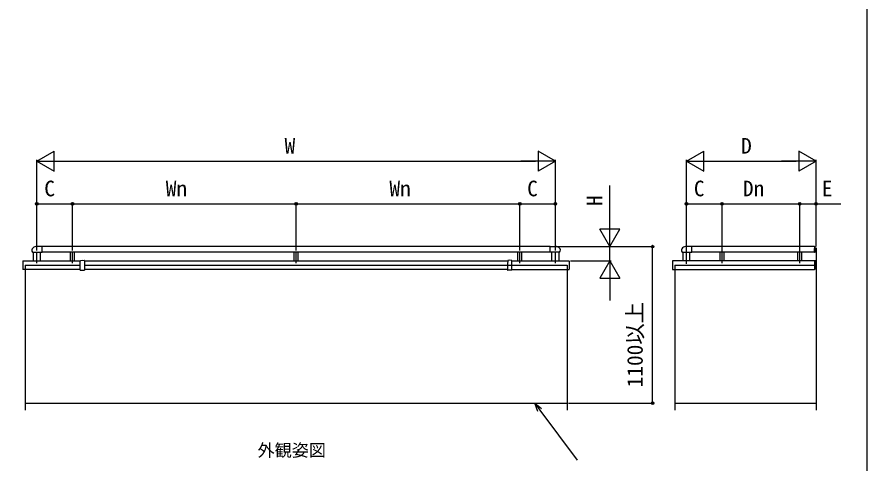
# Model space of a CAD drawing. Units: millimetres, scale not verified. Extents: x -875 to 875, y -1300 to 1294.
# Drawn here: x 278 to 875, y -24 to 289 of the extents above; entities that cross this region are included whole.
import ezdxf
from ezdxf.enums import TextEntityAlignment as Align

# ---------------------------------------------------------------- set-up
doc = ezdxf.new("R2010")
doc.units = ezdxf.units.MM
doc.header["$LTSCALE"] = 8
for name, color, linetype in [('0-1_USER1', 3, 'Continuous'), ('0-5_YKK_A1', 4, 'Continuous'), ('0-6_YKK_D', 6, 'Continuous'), ('0-7_YKK_ZWAK', 7, 'Continuous')]:
    doc.layers.add(name, color=color, linetype=linetype)
doc.styles.add('ＭＳ ゴシック', font='')
doc.styles.get('ＭＳ ゴシック').set_extended_font_data('MS Gothic')

msp = doc.modelspace()

# ---------------------------------------------------------------- linework, layer by layer
at = {"layer": '0-5_YKK_A1'}
for p, q in [((295.95, 127.794), (292.25, 127.794)), ((295.95, 123.694), (295.95, 127.794)), ((652.55, 127.744), (295.95, 127.744)), ((652.55, 127.794), (656.25, 127.794)), ((652.55, 123.694), (652.55, 127.794)), ((751.95, 127.794), (748.25, 127.794)), ((751.95, 123.694), (751.95, 127.794)), ((838.25, 127.744), (751.95, 127.744)), ((838.25, 127.794), (838.25, 123.744)), ((838.25, 127.794), (838.35, 127.794)), ((838.25, 125.714), (838.25, 126.444)), ((838.25, 123.694), (838.25, 125.714)), ((838.5, 123.844), (838.5, 127.644)), ((839.25, 126.744), (839.25, 12.744)), ((289.309, 123.694), (295.95, 123.694)), ((289.75, 123.694), (289.75, 117.744)), ((292.25, 115.994), (292.25, 124.094)), ((294.75, 117.744), (294.75, 123.694)), ((652.55, 123.744), (295.95, 123.744)), ((315.75, 123.744), (315.75, 117.744)), ((317.25, 115.994), (317.25, 124.094)), ((318.75, 117.744), (318.75, 123.744)), ((472.75, 123.744), (472.75, 117.744)), ((474.25, 115.994), (474.25, 124.094)), ((475.75, 117.744), (475.75, 123.744)), ((629.75, 123.744), (629.75, 117.744)), ((631.25, 115.994), (631.25, 124.094)), ((632.75, 117.744), (632.75, 123.744)), ((659.191, 123.694), (652.55, 123.694)), ((653.75, 117.744), (653.75, 123.694)), ((656.25, 115.994), (656.25, 124.094)), ((658.75, 123.694), (658.75, 117.744)), ((745.309, 123.694), (751.95, 123.694)), ((745.75, 123.694), (745.75, 117.744)), ((748.25, 115.994), (748.25, 124.094)), ((750.75, 117.744), (750.75, 123.694)), ((838.25, 123.744), (751.95, 123.744)), ((771.75, 123.744), (771.75, 117.744)), ((773.25, 115.994), (773.25, 124.094)), ((774.75, 117.744), (774.75, 123.744)), ((826.25, 123.744), (826.25, 117.744)), ((827.75, 115.994), (827.75, 124.094)), ((829.25, 117.744), (829.25, 123.744)), ((838.25, 123.694), (838.35, 123.694)), ((284, 114.744), (284, 111.744)), ((284, 114.744), (322.75, 114.744)), ((322.75, 116.26), (322.779, 116.724)), ((322.75, 116.257), (322.75, 116.26)), ((322.75, 111.244), (322.75, 116.244)), ((322.779, 116.724), (322.854, 117.959)), ((322.854, 117.959), (322.854, 117.962)), ((322.948, 118.055), (324.24, 118.142)), ((324.26, 118.142), (325.552, 118.055)), ((325.646, 117.962), (325.646, 117.959)), ((325.646, 117.959), (325.721, 116.724)), ((325.721, 116.724), (325.75, 116.26)), ((325.75, 116.26), (325.75, 116.257)), ((325.75, 116.244), (325.75, 111.244)), ((622.779, 116.724), (622.75, 116.26)), ((622.75, 116.26), (622.75, 116.257)), ((622.75, 116.244), (622.75, 111.244)), ((622.854, 117.959), (622.779, 116.724)), ((622.854, 117.962), (622.854, 117.959)), ((624.24, 118.142), (622.948, 118.055)), ((625.552, 118.055), (624.26, 118.142)), ((625.646, 117.959), (625.646, 117.962)), ((625.721, 116.724), (625.646, 117.959)), ((625.75, 116.26), (625.721, 116.724)), ((625.75, 116.257), (625.75, 116.26)), ((625.75, 111.244), (625.75, 116.244)), ((740, 114.744), (839.25, 114.744)), ((740, 114.744), (740, 111.744)), ((748.25, 115.644), (748.25, 116.494)), ((838.25, 117.744), (838.25, 111.774)), ((838.25, 117.714), (838.28, 117.684)), ((838.362, 117.684), (838.25, 117.572)), ((838.645, 117.684), (838.25, 117.289)), ((838.928, 117.684), (838.25, 117.006)), ((839.211, 117.684), (838.25, 116.723)), ((839.25, 117.44), (838.25, 116.44)), ((839.25, 116.44), (838.25, 117.44)), ((839.25, 117.157), (838.25, 116.157)), ((839.25, 116.157), (838.25, 117.157)), ((839.25, 116.875), (838.25, 115.875)), ((839.25, 115.875), (838.25, 116.875)), ((838.25, 116.744), (838.25, 111.744)), ((839.25, 116.592), (838.25, 115.592)), ((839.25, 115.592), (838.25, 116.592)), ((839.25, 116.309), (838.25, 115.309)), ((839.25, 115.309), (838.25, 116.309)), ((839.25, 116.026), (838.25, 115.026)), ((839.25, 115.026), (838.25, 116.026)), ((839.25, 115.743), (838.25, 114.743)), ((839.25, 114.743), (838.25, 115.743)), ((839.25, 115.46), (838.25, 114.46)), ((839.25, 114.46), (838.25, 115.46)), ((839.25, 115.178), (838.25, 114.178)), ((839.25, 114.178), (838.25, 115.178)), ((839.25, 114.895), (838.25, 113.895)), ((839.25, 113.895), (838.25, 114.895)), ((839.25, 114.612), (838.25, 113.612)), ((839.25, 113.612), (838.25, 114.612)), ((839.25, 114.46), (838.25, 113.46)), ((839.25, 113.329), (838.25, 114.329)), ((839.25, 114.178), (838.25, 113.178)), ((839.25, 113.046), (838.25, 114.046)), ((839.25, 113.895), (838.25, 112.895)), ((839.25, 112.763), (838.25, 113.763)), ((839.25, 113.612), (838.25, 112.612)), ((839.25, 112.48), (838.25, 113.48)), ((839.25, 116.723), (838.289, 117.684)), ((839.25, 117.006), (838.572, 117.684)), ((839.25, 117.289), (838.855, 117.684)), ((839.25, 117.572), (839.138, 117.684)), ((322.75, 111.744), (282.55, 111.744)), ((284, 111.744), (284, 12.744)), ((322.85, 111.144), (324.246, 111.138)), ((324.245, 111.139), (324.255, 111.139)), ((324.254, 111.138), (325.65, 111.144)), ((622.75, 111.744), (325.75, 111.744)), ((624.246, 111.138), (622.85, 111.144)), ((624.255, 111.139), (624.245, 111.139)), ((625.65, 111.144), (624.254, 111.138)), ((625.75, 111.744), (665.95, 111.744)), ((664.5, 111.744), (664.5, 12.744)), ((738.55, 111.744), (838.25, 111.744)), ((740, 111.744), (740, 12.744)), ((839.25, 113.329), (838.25, 112.329)), ((839.25, 112.329), (838.25, 113.329)), ((839.25, 113.046), (838.25, 112.046)), ((839.25, 112.046), (838.25, 113.046)), ((839.21, 111.804), (838.25, 112.763)), ((838.927, 111.804), (838.25, 112.48)), ((838.644, 111.804), (838.25, 112.198)), ((838.361, 111.804), (838.25, 111.915)), ((838.25, 111.774), (838.28, 111.804)), ((839.22, 111.804), (838.28, 111.804)), ((839.25, 112.763), (838.29, 111.804)), ((839.25, 112.48), (838.573, 111.804)), ((839.25, 112.198), (838.856, 111.804)), ((839.25, 111.915), (839.139, 111.804)), ((839.25, 111.774), (839.22, 111.804)), ((284, 17.744), (664.5, 17.744)), ((740, 17.744), (839.25, 17.744))]:
    msp.add_line(p, q, dxfattribs=at)
at = {"layer": '0-5_YKK_A1', "color": 7}
for p, q in [((282.5, 117.547), (282.5, 111.794)), ((282.666, 117.744), (322.841, 117.744)), ((325.659, 117.744), (622.841, 117.744)), ((625.659, 117.744), (665.834, 117.744)), ((666, 117.547), (666, 111.794)), ((738.5, 117.547), (738.5, 111.794)), ((838.25, 117.744), (738.666, 117.744))]:
    msp.add_line(p, q, dxfattribs=at)
at = {"layer": '0-5_YKK_A1'}
for points in [[(325.75, 114.744), (664.5, 114.744), (664.5, 111.744)], [(839.25, 117.714), (839.22, 117.684), (838.28, 117.684)]]:
    msp.add_lwpolyline(points, dxfattribs=at)
for centre, radius, start, end in [((290.85, 125.193), 2.15, 125.68533, 224.21687), ((292.25, 123.244), 4.55, 90, 125.68533), ((656.25, 123.244), 4.55, 54.31467, 90), ((657.65, 125.193), 2.15, 315.78313, 54.31467), ((746.85, 125.193), 2.15, 125.68533, 224.21687), ((748.25, 123.244), 4.55, 90, 125.68533), ((838.35, 127.644), 0.15, 0, 90), ((838.35, 123.844), 0.15, 270, 0), ((322.85, 116.251), 0.1, 176.5, 180), ((322.954, 117.956), 0.1, 93.81407, 176.5), ((322.952, 117.951), 0.0979, 92.62324, 175.69285), ((324.25, 117.992), 0.15, 86.18593, 93.81407), ((325.548, 117.951), 0.0979, 4.30715, 87.37676), ((325.546, 117.956), 0.1, 3.5, 86.18593), ((325.65, 116.251), 0.1, 0, 3.5), ((622.85, 116.251), 0.1, 176.5, 180), ((622.954, 117.956), 0.1, 93.81407, 176.5), ((622.952, 117.951), 0.0979, 92.62324, 175.69285), ((624.25, 117.992), 0.15, 86.18593, 93.81407), ((625.548, 117.951), 0.0979, 4.30715, 87.37676), ((625.546, 117.956), 0.1, 3.5, 86.18593), ((625.65, 116.251), 0.1, 0, 3.5), ((322.85, 111.244), 0.1, 180, 269.76681), ((325.65, 111.244), 0.1, 270.23319, 0), ((622.85, 111.244), 0.1, 180, 269.76681), ((625.65, 111.244), 0.1, 270.23319, 0)]:
    msp.add_arc(centre, radius, start, end, dxfattribs=at)
at = {"layer": '0-5_YKK_A1', "color": 7}
for centre, radius, start, end in [((282.7, 117.547), 0.2, 99.83356, 180), ((665.8, 117.547), 0.2, 0, 80.16644), ((738.7, 117.547), 0.2, 99.83356, 180), ((282.55, 111.794), 0.05, 180, 270), ((665.95, 111.794), 0.05, 270, 0), ((738.55, 111.794), 0.05, 180, 270)]:
    msp.add_arc(centre, radius, start, end, dxfattribs=at)
at = {"layer": '0-5_YKK_A1'}
for centre, major_axis, start_param, end_param in [((322.948, 117.855), (-0.001, 0.2), 0.0002718, 0.2540734), ((325.552, 117.855), (0.001, 0.2), 6.0291119, 6.2829135), ((622.948, 117.855), (-0.001, 0.2), 0.0002718, 0.2540734), ((625.552, 117.855), (0.001, 0.2), 6.0291119, 6.2829135)]:
    msp.add_ellipse(centre, major_axis=major_axis, ratio=0.004235, start_param=start_param, end_param=end_param, dxfattribs=at)
at = {"layer": '0-6_YKK_D'}
for p, q in [((292.25, 187.744), (304.374, 194.744)), ((304.374, 180.744), (304.374, 194.744)), ((656.25, 187.744), (644.126, 194.744)), ((644.126, 194.744), (644.126, 180.744)), ((748.25, 187.744), (760.374, 194.744)), ((760.374, 180.744), (760.374, 194.744)), ((839.25, 187.744), (827.126, 194.744)), ((827.126, 194.744), (827.126, 180.744)), ((292.25, 125.094), (292.25, 188.744)), ((292.25, 187.744), (304.374, 180.744)), ((292.25, 187.744), (316.499, 187.744)), ((306.25, 187.744), (642.25, 187.744)), ((656.25, 187.744), (632.001, 187.744)), ((656.25, 187.744), (644.126, 180.744)), ((656.25, 125.094), (656.25, 188.744)), ((748.25, 124.094), (748.25, 188.744)), ((748.25, 187.744), (760.374, 180.744)), ((748.25, 187.744), (772.499, 187.744)), ((762.25, 187.744), (825.25, 187.744)), ((839.25, 187.744), (815.001, 187.744)), ((839.25, 187.744), (827.126, 180.744)), ((839.25, 127.744), (839.25, 188.744)), ((694.5, 141.744), (694.5, 170.653)), ((292.25, 125.094), (292.25, 158.744)), ((292.25, 157.744), (317.25, 157.744)), ((317.25, 125.094), (317.25, 158.744)), ((317.25, 125.094), (317.25, 158.744)), ((317.25, 157.744), (474.25, 157.744)), ((474.25, 125.094), (474.25, 158.744)), ((474.25, 125.094), (474.25, 158.744)), ((474.25, 157.744), (631.25, 157.744)), ((631.25, 125.094), (631.25, 158.744)), ((631.25, 125.094), (631.25, 158.744)), ((631.25, 157.744), (656.25, 157.744)), ((656.25, 125.094), (656.25, 158.744)), ((748.25, 124.094), (748.25, 158.744)), ((748.25, 157.744), (773.25, 157.744)), ((773.25, 124.094), (773.25, 158.744)), ((773.25, 124.094), (773.25, 158.744)), ((773.25, 157.744), (827.75, 157.744)), ((827.75, 124.094), (827.75, 158.744)), ((827.75, 124.094), (827.75, 158.744)), ((839.25, 127.744), (839.25, 158.744)), ((694.5, 127.744), (694.5, 151.993)), ((694.5, 127.744), (687.5, 139.868)), ((701.5, 139.868), (687.5, 139.868)), ((694.5, 127.744), (701.5, 139.868)), ((653.55, 127.744), (725.5, 127.744)), ((653.55, 127.744), (695.5, 127.744)), ((694.5, 117.744), (694.5, 127.744)), ((724.5, 17.744), (724.5, 127.744)), ((666.834, 117.744), (695.5, 117.744)), ((694.5, 117.744), (687.5, 105.619)), ((694.5, 117.744), (701.5, 105.619)), ((694.5, 117.744), (694.5, 93.495)), ((687.5, 105.619), (701.5, 105.619)), ((694.5, 103.744), (694.5, 89.744)), ((665.5, 17.744), (725.5, 17.744))]:
    msp.add_line(p, q, dxfattribs=at)
for points in [[(827.75, 157.744), (839.25, 157.744), (856.551, 157.744)], [(644.032, 11.976), (641.726, 17.744), (646.607, 13.902)], [(641.726, 17.744), (645.319, 12.939), (671.641, -22.256)]]:
    msp.add_lwpolyline(points, dxfattribs=at)
for centre in [(292.25, 157.744), (317.25, 157.744), (317.25, 157.744), (474.25, 157.744), (474.25, 157.744), (631.25, 157.744), (631.25, 157.744), (656.25, 157.744), (748.25, 157.744), (773.25, 157.744), (773.25, 157.744), (827.75, 157.744), (827.75, 157.744), (839.25, 157.744), (724.5, 127.744), (724.5, 17.744)]:
    msp.add_circle(centre, 0.875, dxfattribs=at)
at = {"layer": '0-7_YKK_ZWAK'}
msp.add_lwpolyline([(-875, -1299.6), (875, -1299.6), (875, 1250.4)], dxfattribs=at)

# ---------------------------------------------------------------- texts
at = {"layer": '0-1_USER1', "style": 'ＭＳ ゴシック'}
msp.add_text('外観姿図', height=8.798, dxfattribs=at).set_placement((447.196, -22.373), align=Align.BOTTOM_LEFT)
at = {"layer": '0-6_YKK_D', "style": 'ＭＳ ゴシック'}
for s, p in [('W', (466.153, 189.744)), ('D', (786.634, 189.744)), ('C', (297.463, 159.744)), ('Wn', (382.753, 159.744)), ('Wn', (539.753, 159.744)), ('C', (636.463, 159.744)), ('C', (753.463, 159.744)), ('Dn', (787.886, 159.744)), ('E', (843.301, 159.744))]:
    msp.add_text(s, height=11, dxfattribs=at).set_placement(p, align=Align.BOTTOM_LEFT)
for s, p in [('H', (692.5, 156.21)), ('1100以上', (720.881, 28.894))]:
    msp.add_text(s, height=11, rotation=90, dxfattribs=at).set_placement(p, align=Align.BOTTOM_LEFT)

doc.saveas('drawing.dxf')
